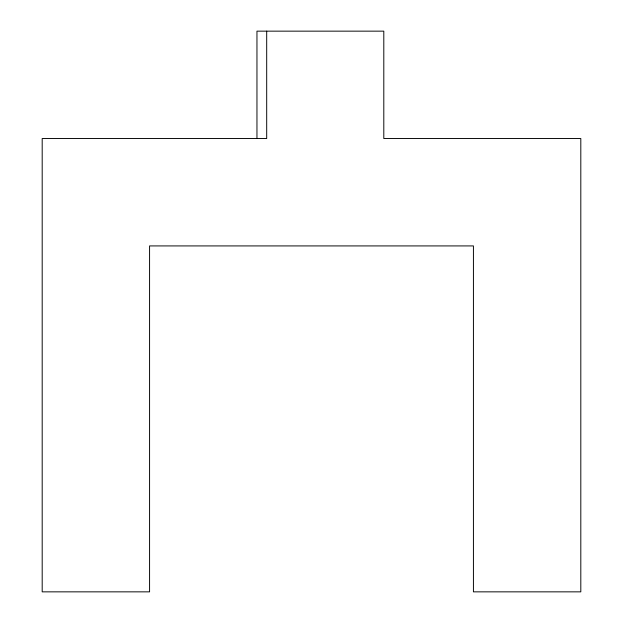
<?xml version="1.0" encoding="UTF-8"?>
<svg xmlns="http://www.w3.org/2000/svg" width="623" height="623" viewBox="0 0 623 623"><rect width="100%" height="100%" fill="white"/><g stroke="black" fill="none" stroke-linecap="round" stroke-linejoin="round"><path stroke-width="0.93" d="M266.691 31.15L266.691 138.532L42.193 138.532L42.193 591.85L149.575 591.85L149.575 245.921L473.425 245.921L473.425 591.85L580.807 591.85L580.807 138.532L383.799 138.532L383.799 31.15L256.956 31.15L256.956 138.532"/></g></svg>
